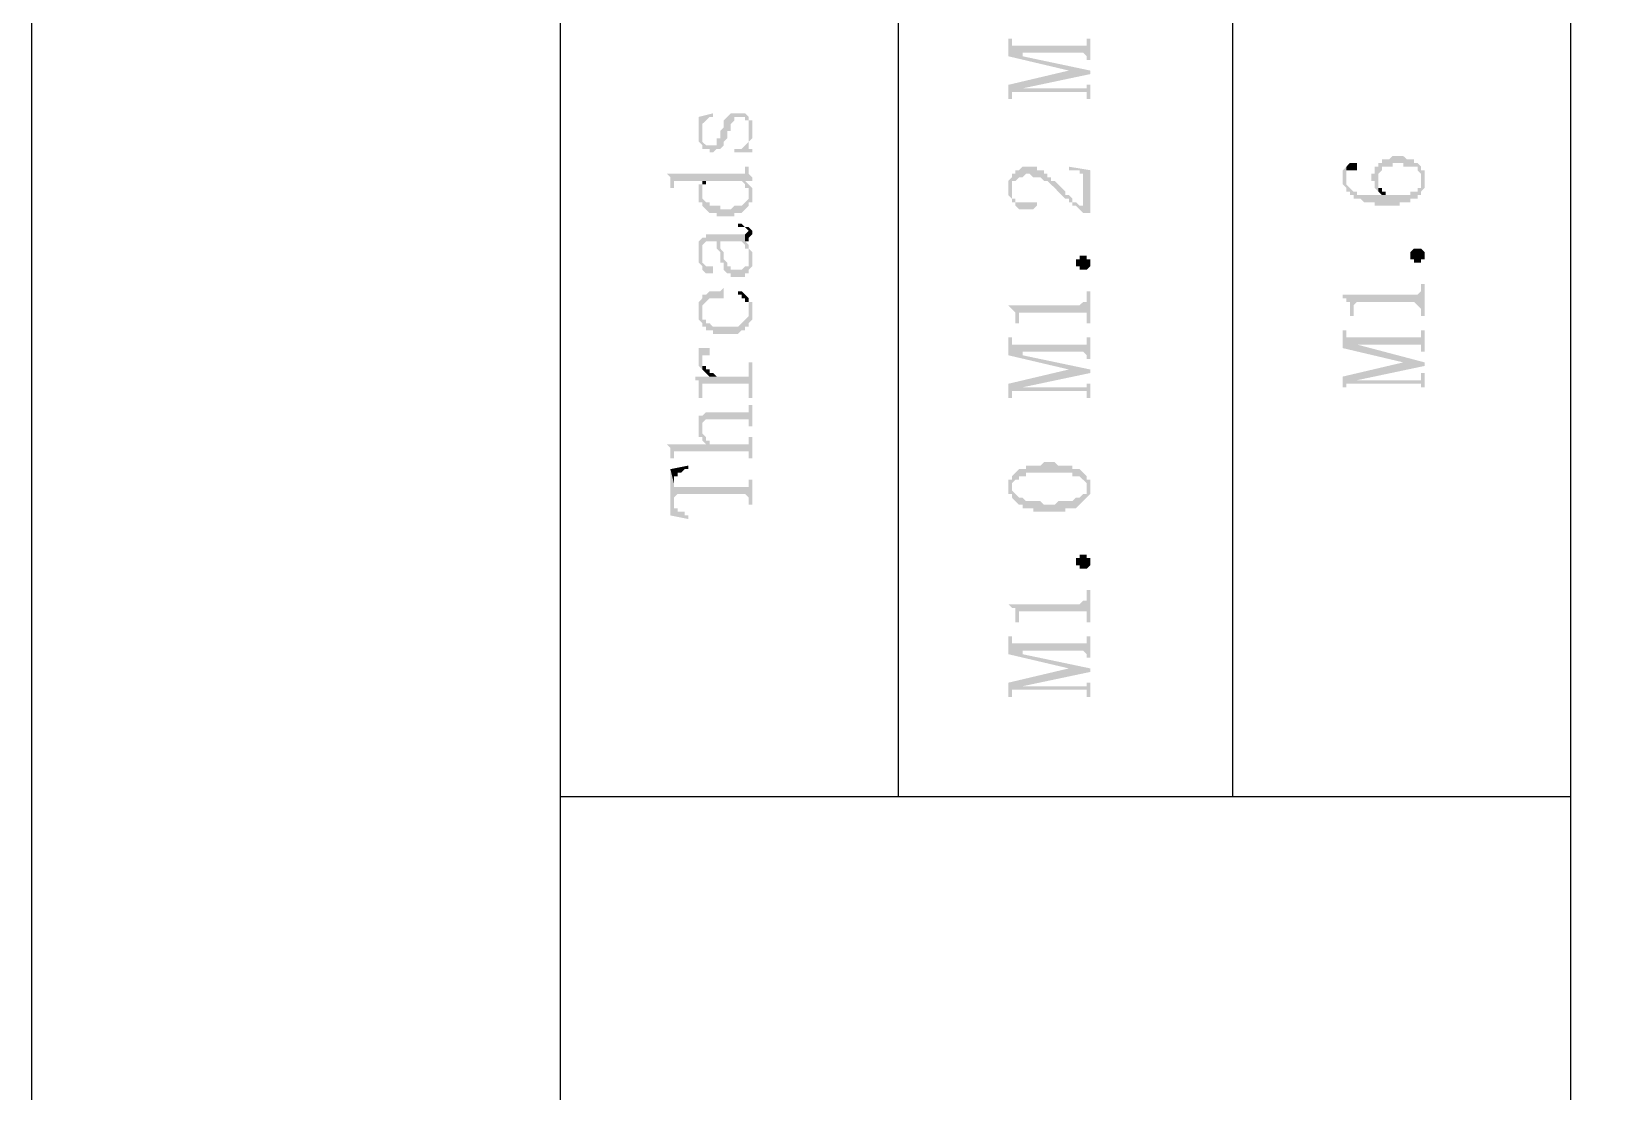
# Model space of a CAD drawing. Header units: millimetres. Extents: x 7018 to 13530, y 4187 to 5692.
# Drawn here: x 7512.01 to 7531.93, y 5095.71 to 5109.16 of the extents above; entities that cross this region are included whole.
import ezdxf

# ---------------------------------------------------------------- set-up
doc = ezdxf.new("R2010")
doc.units = ezdxf.units.MM

msp = doc.modelspace()

# ---------------------------------------------------------------- hatches: boundary and pattern name
at = {"transparency": 33554559}
for points in [[(7524.403, 5109.068), (7524.403, 5108.843), (7525.17, 5108.662), (7525.17, 5108.662), (7525.441, 5108.617), (7525.441, 5108.662), (7524.583, 5108.843), (7524.583, 5108.888), (7524.493, 5108.978), (7524.448, 5108.978), (7524.448, 5109.068)], [(7524.493, 5108.978), (7524.583, 5108.888), (7525.351, 5108.888), (7525.396, 5108.843), (7525.396, 5108.797), (7525.441, 5108.797), (7525.441, 5109.068), (7525.396, 5109.068), (7525.396, 5109.023), (7525.396, 5108.978), (7525.351, 5108.978)], [(7524.403, 5108.481), (7524.403, 5108.301), (7524.448, 5108.301), (7524.448, 5108.346), (7524.448, 5108.391), (7524.493, 5108.391), (7524.583, 5108.436), (7525.441, 5108.617), (7525.17, 5108.662)], [(7524.493, 5108.391), (7525.396, 5108.391), (7525.396, 5108.301), (7525.441, 5108.301), (7525.441, 5108.481), (7525.396, 5108.481), (7525.396, 5108.436), (7524.583, 5108.436)], [(7520.476, 5108.075), (7520.476, 5108.03), (7520.521, 5107.714), (7520.521, 5107.895), (7520.521, 5107.94), (7520.521, 5107.985), (7520.567, 5108.03), (7520.567, 5108.03), (7520.612, 5108.075), (7520.657, 5108.075), (7520.657, 5108.12)], [(7520.521, 5107.714), (7520.521, 5107.669), (7520.612, 5107.669), (7520.612, 5107.624), (7520.657, 5107.624), (7520.702, 5107.669), (7520.747, 5107.669), (7520.792, 5107.714), (7520.792, 5107.759), (7520.792, 5107.759), (7520.837, 5107.804), (7520.837, 5107.85), (7520.837, 5107.895), (7520.882, 5107.895), (7520.882, 5107.985), (7520.882, 5107.985), (7520.928, 5108.03), (7520.928, 5108.075), (7521.063, 5108.075), (7521.063, 5108.03), (7521.108, 5108.03), (7521.108, 5107.985), (7521.108, 5107.714), (7521.108, 5107.759), (7521.153, 5107.804), (7521.153, 5107.895), (7521.153, 5108.03), (7521.108, 5108.03), (7521.108, 5108.075), (7521.108, 5108.075), (7521.063, 5108.12), (7520.882, 5108.12), (7520.837, 5108.075), (7520.837, 5108.075), (7520.792, 5108.03), (7520.792, 5107.985), (7520.792, 5107.94), (7520.747, 5107.895), (7520.747, 5107.85), (7520.747, 5107.804), (7520.702, 5107.804), (7520.702, 5107.714), (7520.567, 5107.714), (7520.521, 5107.759), (7520.521, 5107.804), (7520.521, 5107.895)], [(7520.476, 5107.895), (7520.476, 5107.804), (7520.476, 5107.759), (7520.521, 5107.714), (7520.476, 5108.03), (7520.476, 5107.985)], [(7520.928, 5107.669), (7520.928, 5107.624), (7521.153, 5107.624), (7521.153, 5107.669), (7521.108, 5107.669), (7521.108, 5107.895), (7521.108, 5107.85), (7521.108, 5107.759), (7521.108, 5107.759), (7521.063, 5107.714), (7521.063, 5107.714), (7521.018, 5107.669), (7520.973, 5107.669)], [(7520.07, 5107.353), (7520.07, 5107.353), (7520.115, 5107.308), (7520.115, 5107.263), (7520.115, 5107.173), (7520.16, 5107.173), (7520.16, 5107.263), (7520.567, 5107.263), (7520.567, 5107.218), (7520.567, 5107.263), (7521.153, 5107.263), (7521.153, 5107.308), (7521.153, 5107.308), (7521.108, 5107.353), (7521.108, 5107.398), (7521.108, 5107.443), (7521.063, 5107.443), (7521.063, 5107.398), (7521.063, 5107.353), (7521.018, 5107.353)], [(7524.403, 5107.173), (7524.403, 5107.127), (7524.403, 5107.082), (7524.448, 5107.037), (7524.448, 5107.173), (7524.448, 5107.263), (7524.493, 5107.263), (7524.538, 5107.308), (7524.583, 5107.308), (7524.628, 5107.353), (7524.674, 5107.353), (7524.719, 5107.308), (7524.809, 5107.308), (7524.854, 5107.263), (7524.899, 5107.263), (7524.944, 5107.218), (7524.944, 5107.218), (7524.99, 5107.173), (7524.99, 5107.173), (7525.035, 5107.127), (7525.035, 5107.127), (7525.08, 5107.082), (7525.08, 5107.082), (7525.125, 5107.037), (7525.17, 5107.037), (7525.17, 5106.992), (7525.215, 5106.992), (7525.215, 5106.947), (7525.26, 5106.947), (7525.305, 5106.902), (7525.305, 5106.902), (7525.351, 5106.857), (7525.351, 5106.947), (7525.305, 5106.947), (7525.26, 5106.992), (7525.215, 5106.992), (7525.215, 5107.037), (7525.215, 5107.037), (7525.17, 5107.082), (7525.125, 5107.082), (7525.125, 5107.127), (7525.125, 5107.127), (7525.08, 5107.173), (7525.08, 5107.173), (7525.035, 5107.218), (7525.035, 5107.218), (7524.99, 5107.263), (7524.944, 5107.263), (7524.944, 5107.308), (7524.899, 5107.308), (7524.899, 5107.353), (7524.854, 5107.353), (7524.854, 5107.398), (7524.764, 5107.398), (7524.764, 5107.443), (7524.583, 5107.443), (7524.538, 5107.398), (7524.493, 5107.398), (7524.493, 5107.353), (7524.448, 5107.353), (7524.448, 5107.308), (7524.448, 5107.308), (7524.403, 5107.263), (7524.403, 5107.218), (7524.403, 5107.218)], [(7525.17, 5107.443), (7525.17, 5107.398), (7525.305, 5107.398), (7525.305, 5107.353), (7525.351, 5107.353), (7525.351, 5106.857), (7525.441, 5106.857), (7525.441, 5107.398)], [(7528.645, 5107.308), (7528.645, 5107.263), (7528.645, 5107.218), (7528.69, 5107.173), (7528.69, 5107.127), (7528.735, 5107.127), (7528.735, 5107.082), (7528.781, 5107.082), (7528.781, 5107.037), (7528.871, 5107.037), (7528.916, 5106.992), (7529.051, 5106.992), (7529.051, 5106.947), (7529.367, 5106.947), (7529.367, 5106.992), (7529.503, 5106.992), (7529.503, 5107.037), (7529.593, 5107.037), (7529.593, 5107.082), (7529.638, 5107.082), (7529.638, 5107.127), (7529.638, 5107.263), (7529.638, 5107.173), (7529.593, 5107.173), (7529.593, 5107.127), (7529.503, 5107.127), (7529.503, 5107.082), (7528.826, 5107.082), (7528.826, 5107.127), (7528.781, 5107.127), (7528.735, 5107.173), (7528.735, 5107.173), (7528.69, 5107.218), (7528.69, 5107.263), (7528.69, 5107.443), (7528.645, 5107.398), (7528.645, 5107.353)], [(7528.69, 5107.443), (7528.69, 5107.308), (7528.69, 5107.398), (7528.826, 5107.398), (7528.826, 5107.489), (7528.735, 5107.489)], [(7529.006, 5107.308), (7529.006, 5107.263), (7529.051, 5107.263), (7529.051, 5107.173), (7529.051, 5107.173), (7529.097, 5107.127), (7529.097, 5107.308), (7529.097, 5107.353), (7529.097, 5107.353), (7529.142, 5107.398), (7529.142, 5107.443), (7529.277, 5107.443), (7529.277, 5107.489), (7529.412, 5107.489), (7529.412, 5107.443), (7529.593, 5107.443), (7529.593, 5107.398), (7529.593, 5107.398), (7529.638, 5107.353), (7529.638, 5107.127), (7529.683, 5107.173), (7529.683, 5107.263), (7529.683, 5107.308), (7529.683, 5107.398), (7529.638, 5107.398), (7529.638, 5107.443), (7529.638, 5107.443), (7529.593, 5107.489), (7529.548, 5107.489), (7529.548, 5107.534), (7529.458, 5107.534), (7529.412, 5107.579), (7529.277, 5107.579), (7529.232, 5107.534), (7529.142, 5107.534), (7529.142, 5107.489), (7529.097, 5107.489), (7529.097, 5107.443), (7529.051, 5107.443), (7529.051, 5107.398), (7529.051, 5107.353), (7529.006, 5107.353)], [(7520.521, 5107.218), (7520.521, 5107.127), (7520.521, 5107.218), (7520.567, 5107.218), (7520.567, 5107.263), (7520.521, 5107.263)], [(7521.018, 5107.263), (7521.063, 5107.218), (7521.063, 5107.173), (7521.108, 5107.173), (7521.108, 5106.947), (7521.108, 5106.992), (7521.153, 5106.992), (7521.153, 5107.037), (7521.153, 5107.082), (7521.153, 5107.127), (7521.153, 5107.173), (7521.108, 5107.218), (7521.108, 5107.218), (7521.063, 5107.263)], [(7529.097, 5107.127), (7529.097, 5107.127), (7529.142, 5107.082), (7529.187, 5107.082), (7529.187, 5107.127), (7529.142, 5107.127), (7529.142, 5107.173), (7529.097, 5107.173), (7529.097, 5107.218), (7529.097, 5107.308)], [(7520.476, 5107.082), (7520.476, 5107.037), (7520.476, 5106.992), (7520.521, 5106.992), (7520.521, 5106.947), (7520.521, 5106.947), (7520.567, 5106.902), (7520.567, 5106.902), (7520.612, 5106.857), (7520.702, 5106.857), (7520.702, 5106.812), (7520.928, 5106.812), (7520.928, 5106.857), (7521.018, 5106.857), (7521.063, 5106.902), (7521.063, 5106.902), (7521.108, 5106.947), (7521.108, 5107.082), (7521.108, 5107.037), (7521.108, 5107.037), (7521.063, 5106.992), (7521.063, 5106.992), (7521.018, 5106.947), (7520.928, 5106.947), (7520.882, 5106.902), (7520.747, 5106.902), (7520.747, 5106.947), (7520.612, 5106.947), (7520.612, 5106.992), (7520.567, 5106.992), (7520.521, 5107.037), (7520.521, 5107.218), (7520.476, 5107.218), (7520.476, 5107.173), (7520.476, 5107.127)], [(7524.448, 5107.037), (7524.448, 5106.992), (7524.493, 5106.992), (7524.493, 5106.947), (7524.493, 5106.947), (7524.538, 5106.902), (7524.719, 5106.902), (7524.764, 5106.947), (7524.764, 5106.992), (7524.493, 5106.992), (7524.493, 5107.037), (7524.448, 5107.037), (7524.448, 5107.127), (7524.448, 5107.127)], [(7520.973, 5106.721), (7520.973, 5106.676), (7521.063, 5106.676), (7521.108, 5106.631), (7521.108, 5106.496), (7521.108, 5106.541), (7521.108, 5106.541), (7521.153, 5106.586), (7521.153, 5106.631), (7521.108, 5106.676), (7521.063, 5106.676), (7521.018, 5106.721)], [(7520.476, 5106.36), (7520.476, 5106.315), (7520.476, 5106.225), (7520.476, 5106.225), (7520.521, 5106.18), (7520.521, 5106.36), (7520.521, 5106.45), (7520.521, 5106.45), (7520.567, 5106.496), (7520.702, 5106.496), (7520.702, 5106.405), (7520.747, 5106.36), (7520.747, 5106.315), (7520.747, 5106.496), (7521.018, 5106.496), (7521.063, 5106.45), (7521.063, 5106.405), (7521.108, 5106.405), (7521.108, 5106.315), (7521.108, 5106.27), (7521.108, 5106.45), (7521.108, 5106.45), (7521.063, 5106.496), (7521.063, 5106.586), (7520.567, 5106.586), (7520.567, 5106.541), (7520.521, 5106.541), (7520.476, 5106.496)], [(7520.747, 5106.315), (7520.747, 5106.225), (7520.792, 5106.225), (7520.792, 5106.18), (7520.792, 5106.135), (7520.792, 5106.135), (7520.837, 5106.089), (7520.882, 5106.089), (7520.882, 5106.044), (7521.063, 5106.044), (7521.063, 5106.089), (7521.108, 5106.089), (7521.108, 5106.135), (7521.108, 5106.135), (7521.153, 5106.18), (7521.153, 5106.27), (7521.153, 5106.315), (7521.153, 5106.36), (7521.108, 5106.405), (7521.108, 5106.225), (7521.108, 5106.18), (7521.063, 5106.18), (7521.018, 5106.135), (7520.882, 5106.135), (7520.882, 5106.18), (7520.837, 5106.18), (7520.837, 5106.225), (7520.837, 5106.225), (7520.792, 5106.27), (7520.792, 5106.315), (7520.792, 5106.36), (7520.747, 5106.405), (7520.747, 5106.496)], [(7521.063, 5106.586), (7521.063, 5106.496), (7521.108, 5106.496), (7521.108, 5106.631), (7521.108, 5106.631)], [(7520.521, 5106.18), (7520.521, 5106.135), (7520.521, 5106.135), (7520.567, 5106.089), (7520.657, 5106.089), (7520.657, 5106.135), (7520.657, 5106.18), (7520.567, 5106.18), (7520.521, 5106.225), (7520.521, 5106.36)], [(7525.441, 5106.225), (7525.441, 5106.18), (7525.441, 5106.18), (7525.396, 5106.135), (7525.305, 5106.135), (7525.305, 5106.18), (7525.26, 5106.18), (7525.26, 5106.225), (7525.26, 5106.27), (7525.305, 5106.27), (7525.305, 5106.315), (7525.396, 5106.315), (7525.396, 5106.27), (7525.441, 5106.27), (7525.441, 5106.225)], [(7529.683, 5106.315), (7529.683, 5106.27), (7529.638, 5106.27), (7529.638, 5106.225), (7529.548, 5106.225), (7529.548, 5106.27), (7529.503, 5106.27), (7529.503, 5106.315), (7529.503, 5106.36), (7529.503, 5106.36), (7529.548, 5106.405), (7529.638, 5106.405), (7529.683, 5106.36), (7529.683, 5106.315)], [(7520.476, 5105.728), (7520.521, 5105.638), (7520.521, 5105.683), (7520.521, 5105.683), (7520.567, 5105.728), (7520.567, 5105.728), (7520.612, 5105.774), (7520.792, 5105.774), (7520.792, 5105.322), (7520.973, 5105.322), (7521.018, 5105.367), (7521.063, 5105.367), (7521.063, 5105.412), (7521.108, 5105.412), (7521.108, 5105.458), (7521.108, 5105.458), (7521.153, 5105.503), (7521.153, 5105.548), (7521.153, 5105.638), (7521.153, 5105.683), (7521.153, 5105.728), (7521.108, 5105.728), (7521.108, 5105.774), (7521.108, 5105.638), (7521.108, 5105.548), (7521.108, 5105.548), (7521.063, 5105.503), (7521.063, 5105.503), (7521.018, 5105.458), (7521.018, 5105.458), (7520.973, 5105.412), (7520.792, 5105.412), (7520.792, 5105.909), (7520.792, 5105.909), (7520.747, 5105.864), (7520.612, 5105.864), (7520.567, 5105.819), (7520.521, 5105.819), (7520.521, 5105.774), (7520.521, 5105.774)], [(7520.973, 5105.819), (7521.018, 5105.819), (7521.018, 5105.774), (7521.063, 5105.774), (7521.063, 5105.728), (7521.108, 5105.728), (7521.108, 5105.683), (7521.108, 5105.638), (7521.108, 5105.774), (7521.108, 5105.774), (7521.063, 5105.819), (7521.063, 5105.819), (7521.018, 5105.864), (7520.973, 5105.864)], [(7524.403, 5105.683), (7524.403, 5105.683), (7524.448, 5105.638), (7524.448, 5105.638), (7524.493, 5105.593), (7524.493, 5105.548), (7524.493, 5105.458), (7524.538, 5105.458), (7524.538, 5105.593), (7525.396, 5105.593), (7525.396, 5105.548), (7525.396, 5105.458), (7525.441, 5105.458), (7525.441, 5105.864), (7525.396, 5105.864), (7525.396, 5105.774), (7525.396, 5105.728), (7525.351, 5105.728), (7525.305, 5105.683)], [(7528.645, 5105.819), (7528.645, 5105.774), (7528.69, 5105.774), (7528.69, 5105.728), (7528.735, 5105.728), (7528.735, 5105.683), (7528.735, 5105.548), (7528.781, 5105.548), (7528.781, 5105.683), (7528.781, 5105.683), (7528.826, 5105.728), (7529.548, 5105.728), (7529.593, 5105.683), (7529.593, 5105.683), (7529.638, 5105.638), (7529.638, 5105.548), (7529.683, 5105.548), (7529.683, 5105.954), (7529.638, 5105.954), (7529.638, 5105.864), (7529.638, 5105.864), (7529.593, 5105.819), (7529.548, 5105.819)], [(7520.476, 5105.593), (7520.476, 5105.503), (7520.476, 5105.503), (7520.521, 5105.458), (7520.521, 5105.412), (7520.567, 5105.412), (7520.567, 5105.367), (7520.657, 5105.367), (7520.657, 5105.322), (7520.792, 5105.322), (7520.792, 5105.412), (7520.657, 5105.412), (7520.612, 5105.458), (7520.567, 5105.458), (7520.567, 5105.503), (7520.521, 5105.503), (7520.521, 5105.548), (7520.521, 5105.638), (7520.476, 5105.728), (7520.476, 5105.683), (7520.476, 5105.638)], [(7524.403, 5105.277), (7524.403, 5105.051), (7525.17, 5104.871), (7525.17, 5104.871), (7525.441, 5104.826), (7525.441, 5104.871), (7524.583, 5105.051), (7524.583, 5105.097), (7524.493, 5105.187), (7524.448, 5105.187), (7524.448, 5105.277)], [(7524.493, 5105.187), (7524.583, 5105.097), (7525.351, 5105.097), (7525.396, 5105.051), (7525.396, 5105.006), (7525.441, 5105.006), (7525.441, 5105.277), (7525.396, 5105.277), (7525.396, 5105.232), (7525.396, 5105.187), (7525.351, 5105.187)], [(7528.645, 5105.367), (7528.645, 5105.142), (7529.412, 5104.961), (7529.412, 5104.961), (7529.683, 5104.916), (7529.683, 5104.961), (7528.826, 5105.187), (7528.826, 5105.187), (7528.735, 5105.277), (7528.69, 5105.277), (7528.69, 5105.322), (7528.69, 5105.367)], [(7528.735, 5105.277), (7528.826, 5105.187), (7529.638, 5105.187), (7529.638, 5105.142), (7529.638, 5105.097), (7529.683, 5105.097), (7529.683, 5105.367), (7529.638, 5105.367), (7529.638, 5105.322), (7529.638, 5105.277), (7529.593, 5105.277)], [(7520.476, 5105.051), (7520.476, 5104.961), (7520.476, 5104.916), (7520.521, 5104.871), (7520.521, 5105.006), (7520.521, 5105.051), (7520.612, 5105.051), (7520.612, 5105.097), (7520.612, 5105.142), (7520.476, 5105.142), (7520.476, 5105.097)], [(7520.431, 5104.781), (7520.431, 5104.735), (7520.476, 5104.735), (7520.476, 5104.645), (7520.476, 5104.6), (7520.476, 5104.51), (7520.521, 5104.51), (7520.521, 5104.645), (7520.521, 5104.69), (7521.108, 5104.69), (7521.108, 5104.645), (7521.108, 5104.51), (7521.153, 5104.51), (7521.153, 5104.961), (7521.108, 5104.961), (7521.108, 5104.826), (7521.108, 5104.781), (7520.657, 5104.781)], [(7520.521, 5104.871), (7520.521, 5104.871), (7520.567, 5104.826), (7520.567, 5104.826), (7520.612, 5104.781), (7520.702, 5104.781), (7520.657, 5104.826), (7520.612, 5104.826), (7520.612, 5104.871), (7520.567, 5104.871), (7520.567, 5104.916), (7520.521, 5104.916), (7520.521, 5104.961), (7520.521, 5105.006)], [(7524.403, 5104.69), (7524.403, 5104.51), (7524.448, 5104.51), (7524.448, 5104.555), (7524.448, 5104.6), (7524.493, 5104.6), (7524.583, 5104.645), (7525.441, 5104.826), (7525.17, 5104.871)], [(7528.645, 5104.781), (7528.645, 5104.645), (7528.69, 5104.645), (7528.69, 5104.69), (7528.735, 5104.69), (7528.826, 5104.735), (7529.683, 5104.916), (7529.412, 5104.961)], [(7524.493, 5104.6), (7525.396, 5104.6), (7525.396, 5104.51), (7525.441, 5104.51), (7525.441, 5104.69), (7525.396, 5104.69), (7525.396, 5104.645), (7524.583, 5104.645)], [(7528.735, 5104.69), (7529.638, 5104.69), (7529.638, 5104.645), (7529.683, 5104.645), (7529.683, 5104.826), (7529.638, 5104.826), (7529.638, 5104.781), (7529.638, 5104.735), (7528.826, 5104.735)], [(7520.476, 5104.149), (7520.476, 5104.104), (7520.476, 5104.013), (7520.521, 5104.013), (7520.521, 5103.968), (7520.521, 5103.968), (7520.567, 5103.923), (7520.567, 5103.923), (7520.612, 5103.968), (7520.567, 5103.968), (7520.567, 5104.013), (7520.567, 5104.013), (7520.521, 5104.058), (7520.521, 5104.284), (7520.476, 5104.284), (7520.476, 5104.194), (7520.476, 5104.194)], [(7520.521, 5104.284), (7520.521, 5104.149), (7520.521, 5104.194), (7520.567, 5104.239), (7521.108, 5104.239), (7521.108, 5104.149), (7521.153, 5104.149), (7521.153, 5104.42), (7521.108, 5104.42), (7521.108, 5104.374), (7521.108, 5104.329), (7520.567, 5104.329)], [(7520.07, 5103.923), (7520.07, 5103.923), (7520.115, 5103.878), (7520.115, 5103.833), (7520.115, 5103.743), (7520.16, 5103.743), (7520.16, 5103.788), (7520.16, 5103.833), (7521.108, 5103.833), (7521.108, 5103.743), (7521.153, 5103.743), (7521.153, 5104.013), (7521.108, 5104.013), (7521.108, 5103.968), (7521.108, 5103.923), (7520.612, 5103.923), (7520.612, 5103.968), (7520.567, 5103.923)], [(7520.115, 5103.607), (7520.16, 5103.427), (7520.16, 5103.517), (7520.206, 5103.517), (7520.206, 5103.562), (7520.251, 5103.562), (7520.296, 5103.607), (7520.341, 5103.607), (7520.341, 5103.652)], [(7524.403, 5103.382), (7524.403, 5103.291), (7524.448, 5103.291), (7524.448, 5103.246), (7524.448, 5103.382), (7524.448, 5103.427), (7524.448, 5103.427), (7524.493, 5103.472), (7524.538, 5103.472), (7524.538, 5103.517), (7524.628, 5103.517), (7524.628, 5103.562), (7525.215, 5103.562), (7525.215, 5103.517), (7525.305, 5103.517), (7525.351, 5103.472), (7525.351, 5103.472), (7525.396, 5103.427), (7525.396, 5103.382), (7525.396, 5103.517), (7525.396, 5103.517), (7525.351, 5103.562), (7525.351, 5103.562), (7525.305, 5103.607), (7525.215, 5103.607), (7525.215, 5103.652), (7525.035, 5103.652), (7524.99, 5103.697), (7524.854, 5103.697), (7524.809, 5103.652), (7524.628, 5103.652), (7524.628, 5103.607), (7524.538, 5103.607), (7524.493, 5103.562), (7524.493, 5103.562), (7524.448, 5103.517), (7524.448, 5103.472), (7524.403, 5103.472)], [(7520.115, 5103.607), (7520.115, 5103.02), (7520.341, 5102.975), (7520.341, 5103.02), (7520.296, 5103.02), (7520.296, 5103.066), (7520.206, 5103.066), (7520.206, 5103.111), (7520.16, 5103.111), (7520.16, 5103.201), (7520.16, 5103.427)], [(7520.16, 5103.427), (7520.16, 5103.201), (7520.16, 5103.246), (7520.16, 5103.246), (7520.206, 5103.291), (7521.063, 5103.291), (7521.108, 5103.246), (7521.108, 5103.156), (7521.153, 5103.156), (7521.153, 5103.472), (7521.108, 5103.472), (7521.108, 5103.427), (7521.108, 5103.382), (7520.16, 5103.382)], [(7524.448, 5103.246), (7524.493, 5103.201), (7524.493, 5103.201), (7524.538, 5103.156), (7524.583, 5103.156), (7524.583, 5103.111), (7524.719, 5103.111), (7524.719, 5103.066), (7525.125, 5103.066), (7525.125, 5103.111), (7525.26, 5103.111), (7525.305, 5103.156), (7525.305, 5103.156), (7525.351, 5103.201), (7525.351, 5103.201), (7525.396, 5103.246), (7525.396, 5103.246), (7525.441, 5103.291), (7525.441, 5103.336), (7525.441, 5103.382), (7525.441, 5103.427), (7525.441, 5103.472), (7525.396, 5103.472), (7525.396, 5103.517), (7525.396, 5103.336), (7525.396, 5103.291), (7525.351, 5103.291), (7525.305, 5103.246), (7525.26, 5103.246), (7525.215, 5103.201), (7525.035, 5103.201), (7524.99, 5103.156), (7524.854, 5103.156), (7524.809, 5103.201), (7524.628, 5103.201), (7524.583, 5103.246), (7524.538, 5103.246), (7524.493, 5103.291), (7524.493, 5103.291), (7524.448, 5103.336), (7524.448, 5103.382)], [(7525.441, 5102.434), (7525.441, 5102.389), (7525.441, 5102.389), (7525.396, 5102.343), (7525.305, 5102.343), (7525.305, 5102.389), (7525.26, 5102.389), (7525.26, 5102.434), (7525.26, 5102.479), (7525.305, 5102.479), (7525.305, 5102.524), (7525.396, 5102.524), (7525.396, 5102.479), (7525.441, 5102.479), (7525.441, 5102.434)], [(7524.403, 5101.892), (7524.403, 5101.892), (7524.448, 5101.847), (7524.493, 5101.847), (7524.493, 5101.802), (7524.493, 5101.757), (7524.493, 5101.666), (7524.538, 5101.666), (7524.538, 5101.802), (7525.396, 5101.802), (7525.396, 5101.757), (7525.396, 5101.666), (7525.441, 5101.666), (7525.441, 5102.073), (7525.396, 5102.073), (7525.396, 5101.982), (7525.396, 5101.937), (7525.351, 5101.937), (7525.305, 5101.892)], [(7524.403, 5101.486), (7524.403, 5101.26), (7525.17, 5101.08), (7525.17, 5101.08), (7525.441, 5101.035), (7525.441, 5101.08), (7524.583, 5101.26), (7524.583, 5101.305), (7524.493, 5101.396), (7524.448, 5101.396), (7524.448, 5101.486)], [(7524.493, 5101.396), (7524.583, 5101.305), (7525.351, 5101.305), (7525.396, 5101.26), (7525.396, 5101.215), (7525.441, 5101.215), (7525.441, 5101.486), (7525.396, 5101.486), (7525.396, 5101.441), (7525.396, 5101.396), (7525.351, 5101.396)], [(7524.403, 5100.899), (7524.403, 5100.719), (7524.448, 5100.719), (7524.448, 5100.764), (7524.448, 5100.809), (7524.493, 5100.809), (7524.583, 5100.854), (7525.441, 5101.035), (7525.17, 5101.08)], [(7524.493, 5100.809), (7525.396, 5100.809), (7525.396, 5100.719), (7525.441, 5100.719), (7525.441, 5100.899), (7525.396, 5100.899), (7525.396, 5100.854), (7524.583, 5100.854)]]:
    msp.add_hatch(color=256, dxfattribs=at).paths.add_polyline_path(points)

# ---------------------------------------------------------------- linework, layer by layer
msp.add_line((7518.716, 5242.873), (7518.716, 4956.132))
msp.add_lwpolyline([(7932.01, 4951.873), (7932.01, 5248.873), (7512.01, 5248.873), (7512.01, 4951.873)], close=True)
for points in [[(7531.534, 5242.873), (7531.534, 4956.132)], [(7523.004, 5137.14), (7523.004, 5099.455)], [(7527.246, 5137.14), (7527.246, 5099.455)], [(7518.716, 5099.455), (7531.534, 5099.455)]]:
    msp.add_lwpolyline(points)

doc.saveas('drawing.dxf')
